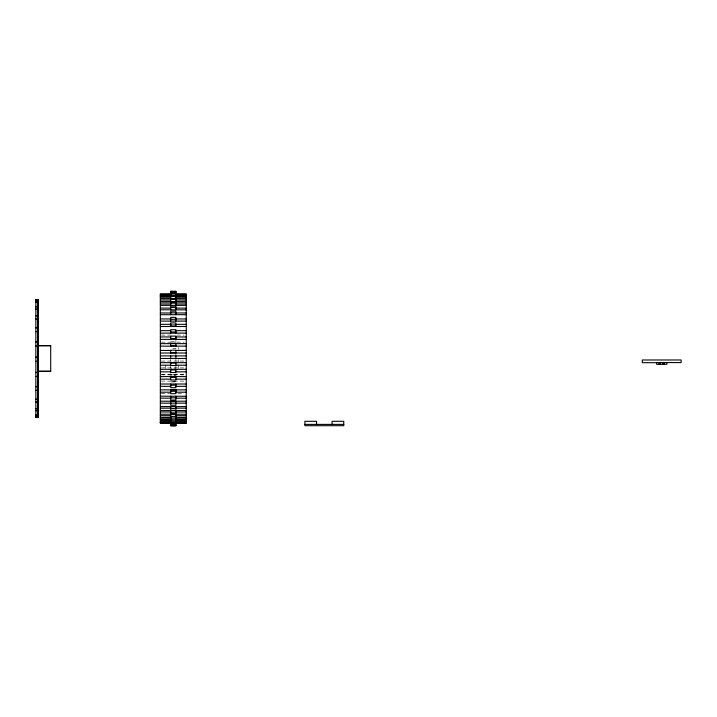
<?xml version="1.0" encoding="UTF-8"?>
<svg xmlns="http://www.w3.org/2000/svg" width="717" height="717" viewBox="0 0 717 717"><rect width="100%" height="100%" fill="white"/><g stroke="black" fill="none" stroke-linecap="round" stroke-linejoin="round"><path stroke-width="0.54" stroke-dasharray="3.58 2.69" d="M161.388 335.09L170.709 335.09M176.929 335.09L184.179 335.09M170.709 341.382L175.898 341.382M161.388 342.17L170.709 342.17M176.929 342.17L184.179 342.17M161.388 361.072L184.179 361.072M161.388 367.902L184.179 367.902M161.433 374.399L186.259 374.399M161.388 374.83L184.179 374.83M170.709 374.857L175.898 374.857M161.388 381.094L184.179 381.094M161.388 393.472L169.678 393.472M177.968 393.472L184.179 393.472M178.488 347.279L178.488 349.331M178.488 359.611L178.488 361.843M178.488 364.971L178.488 368.708M175.898 340.467L175.898 342.17M175.898 348.74L175.898 348.247L170.709 348.247L170.709 348.74M175.898 353.723L175.898 355.444M175.898 359.351L175.898 361.081M175.898 366.181L175.898 368.188L170.709 368.188L170.709 366.181M175.898 373.772L175.898 375.412L170.709 375.412L170.709 373.772M170.709 359.351L170.709 361.081M165.528 364.971L165.528 368.708M175.898 381.184L170.709 381.184L170.709 381.991L175.898 381.991L175.898 381.094"/><path stroke-width="1.08" d="M175.898 291.326L170.709 291.192L170.709 305.37M170.709 292.079L175.898 292.079M170.709 292.204L175.898 292.204M170.709 293.504L175.898 293.504M160.348 294.311L170.709 294.311M175.898 294.311L186.259 294.311M160.348 294.795L170.709 294.795M175.898 294.795L186.259 294.795M160.348 295.287L170.709 295.287M175.898 295.287L186.259 295.287M170.709 295.628L175.898 295.628M160.348 296.157L170.709 296.157M175.898 296.157L186.259 296.157M170.709 296.309L175.898 296.309M160.348 296.65L170.709 296.65M175.898 296.65L186.259 296.65M160.348 297.958L170.709 297.958M175.898 297.958L186.259 297.958M170.709 298.469L175.898 298.469M160.348 299.106L170.709 299.106M175.898 299.106L186.259 299.106M170.709 299.41L175.898 299.41M35.85 299.796L38.27 299.796M160.348 300.979L170.709 300.979M175.898 300.979L186.259 300.979M35.85 301.248L38.27 301.248M170.709 301.92L175.898 301.92M160.348 302.117L186.259 302.117M35.85 302.52L38.27 302.52M170.709 303.121L175.898 303.121M160.348 303.954L170.709 303.954M175.898 303.954L186.259 303.954M160.348 305.37L186.259 305.37M35.85 306.804L38.27 306.804M170.709 307.432L175.898 307.432M160.348 308.113L170.709 308.113M175.898 308.113L186.259 308.113M35.85 309.063L38.27 309.063M160.348 309.816L186.259 309.816M170.709 312.818L175.898 312.818M160.348 312.979L170.709 312.979M175.898 312.979L186.259 312.979M160.348 314.691L186.259 314.691M35.85 315.874L38.27 315.874M160.348 318.948L170.709 318.948M175.898 318.948L186.259 318.948M35.85 318.984L38.27 318.984M170.709 319.289L175.898 319.289M160.348 321.099L186.259 321.099M160.348 324.353L170.709 324.353M175.898 324.353L186.259 324.353M170.709 325.016L175.898 325.016M160.348 326.504L186.259 326.504M35.85 327.857L38.27 327.857M160.348 330.671L170.709 330.671M175.898 330.671L186.259 330.671M35.85 331.586L38.27 331.586M170.709 331.962L175.898 331.962M160.348 333.127L186.259 333.127M160.348 336.945L170.709 336.945M175.898 336.945L186.259 336.945M170.709 338.46L175.898 338.46M160.348 339.392L186.259 339.392M35.85 341.919L38.27 341.919M160.348 343.649L186.259 343.649M37.75 345.54L50.701 345.54L50.701 371.442L37.75 371.442M170.709 345.639L175.898 345.639M37.75 345.827L50.701 345.827M35.85 346.024L38.27 346.024M160.348 346.15L186.259 346.15M160.348 350.434L170.709 350.434M175.898 350.434L186.259 350.434M170.709 352.737L175.898 352.737M160.348 353.006L186.259 353.006M160.348 355.91L186.259 355.91M35.85 357.111L38.27 357.111M160.348 358.491L186.259 358.491M35.85 361.314L38.27 361.314M160.348 362.677L186.259 362.677M656.539 362.685L642.289 362.685L642.289 359.988L681.15 359.988L681.15 362.578L656.539 362.578L656.539 364.272L666.9 364.272L666.9 362.578M170.709 362.919L175.898 362.919M160.348 365.231L170.709 365.231M175.898 365.231L186.259 365.231M160.348 369.309L186.259 369.309M170.709 369.891L175.898 369.891M37.75 371.155L50.701 371.155M160.348 371.845L170.709 371.845M175.898 371.845L186.259 371.845M35.85 372.401L38.27 372.401M35.85 376.416L38.27 376.416M160.348 376.586L186.259 376.586M170.709 377.411L175.898 377.411M160.348 379.15L170.709 379.15M175.898 379.15L186.259 379.15M160.348 384.016L186.259 384.016M170.709 385.217L175.898 385.217M160.348 386.338L170.709 386.338M175.898 386.338L186.259 386.338M35.85 386.741L38.27 386.741M160.348 389.86L186.259 389.86M170.709 389.949L175.898 389.949M35.85 390.29L38.27 390.29M170.709 391.303L175.898 391.303M160.348 392.19L170.709 392.19M175.898 392.19L186.259 392.19M160.348 396.214L186.259 396.259M170.709 397.801L175.898 397.801M160.348 398.168L170.709 398.168M175.898 398.168L186.259 398.168M35.85 399.163L38.27 399.163M160.348 401.206L186.259 401.206M170.709 401.386L175.898 401.386M35.85 401.995L38.27 401.995M160.348 403.151L186.259 403.151M160.348 406.566L186.259 406.566M160.348 408.152L170.709 408.152M175.898 408.152L186.259 408.152M170.709 408.403L175.898 408.403M35.85 408.807L38.27 408.807M160.348 410.536L186.259 410.536M35.85 410.742L38.27 410.742M170.709 410.716L175.898 410.716M160.348 411.979L170.709 411.979M175.898 411.979L186.259 411.979M170.709 412.875L175.898 412.875M160.348 414.229L186.259 414.229M170.709 414.327L175.898 414.327M170.709 414.596L175.898 414.596M35.85 415.018L38.27 415.018M160.348 415.681L170.709 415.681M175.898 415.681L186.259 415.681M35.85 415.923L38.27 415.923M170.709 416.622L175.898 416.622M35.85 417.195L38.27 417.195M160.348 417.384L170.709 417.384M175.898 417.384L186.259 417.384M170.709 418.128L175.898 418.128M160.348 418.226L170.709 418.226M175.898 418.226L186.259 418.226M160.348 419.57L170.709 419.57M175.898 419.57L186.259 419.57M170.709 419.803L175.898 419.803M160.348 420.404L170.709 420.404M175.898 420.404L186.259 420.404M170.709 421.076L175.898 421.076M160.348 421.981L170.709 421.981M175.898 421.981L186.259 421.981M160.348 422.161L170.709 422.161M175.898 422.161L186.259 422.161M170.709 422.304L175.898 422.304M160.348 422.528L170.709 422.528M175.898 422.528L186.259 422.528M160.348 422.698L170.709 422.698M175.898 422.698L186.259 422.698M160.348 422.967L170.709 422.967M175.898 422.967L186.259 422.967M170.709 423.084L160.348 423.084L160.348 293.979L186.259 293.979L186.259 423.084L175.898 423.084M170.709 423.335L175.898 423.335M170.709 424.258L175.898 424.258M304.895 424.401L343.757 424.401M170.709 425.002L175.898 425.002M170.709 425.378L175.898 425.378M170.709 425.701L175.898 425.701M664.309 362.578L664.309 364.272M663.019 362.578L663.019 364.272M660.429 362.578L660.429 364.272M659.129 362.578L659.129 364.272M332.096 424.401L332.096 421.3L343.757 421.3L343.757 425.701L304.895 425.701L304.895 421.3L316.555 421.3L316.555 424.401M175.898 291.192L175.898 305.37M175.898 309.816L175.898 305.998L170.709 305.998L170.709 309.816M175.898 314.691L175.898 311.142L170.709 311.142L170.709 314.691M175.898 321.099L175.898 317.38L170.709 317.38L170.709 321.099M175.898 326.504L175.898 322.946L170.709 322.946L170.709 326.504M175.898 333.127L175.898 329.712L170.709 329.712L170.709 333.127M175.898 339.392L175.898 336.094L170.709 336.094L170.709 339.392M175.898 346.15L175.898 343.165L170.709 343.165L170.709 346.15M175.898 353.006L175.898 350.192L170.709 350.192L170.709 353.006M175.898 355.901L175.898 358.491M175.898 362.677L175.898 365.536L170.709 365.536L170.709 362.677M175.898 369.309L175.898 372.499L170.709 372.499L170.709 369.309M175.898 376.586L175.898 379.974L170.709 379.974L170.709 376.586M175.898 384.016L175.898 387.7L170.709 387.7L170.709 384.016M175.898 389.86L175.898 393.687L170.709 393.687L170.709 389.86M175.898 396.214L175.898 400.05L170.709 400.05L170.709 396.214M175.898 401.206L175.898 405.284L170.709 405.284L170.709 401.206M175.898 406.566L175.898 410.312L170.709 410.312L170.709 406.566M175.898 410.536L175.898 425.808L170.709 425.808L170.709 410.536M170.709 355.901L170.709 358.491M37.75 300.468L37.75 416.523M38.27 299.598L35.85 299.598L35.85 417.384L38.27 417.384L38.27 299.598"/></g></svg>
